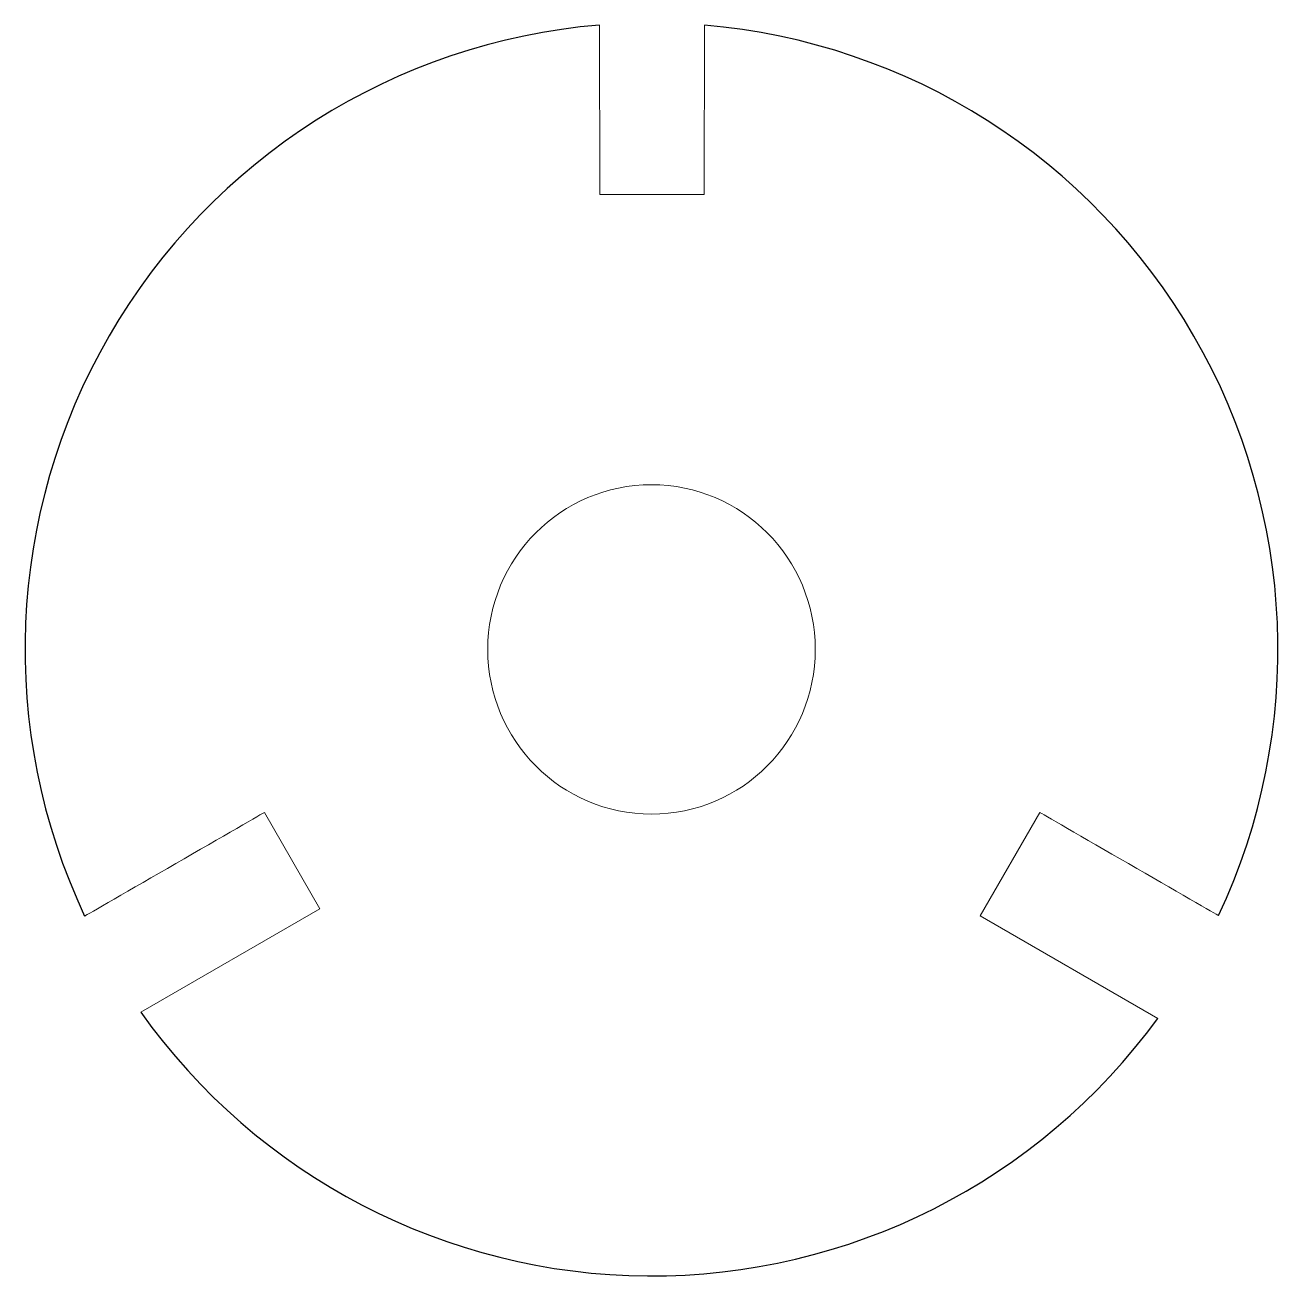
# Model space of a CAD drawing. Header units: millimetres. Extents: x 3229.6 to 3264.2, y 1193.2 to 1227.8.
import ezdxf

# ---------------------------------------------------------------- set-up
doc = ezdxf.new("R2010")
doc.units = ezdxf.units.MM

msp = doc.modelspace()

# ---------------------------------------------------------------- linework, layer by layer
for start, end in [(94.7666, 205.1969), (334.8543, 85.16), (215.378, 323.9059)]:
    msp.add_arc((3246.892, 1210.549), 17.311, start, end)
at = {"lineweight": 20}
msp.add_ellipse((3246.892, 1210.549), major_axis=(0, 4.552), ratio=0.993974, dxfattribs=at)
for points, knots in [([(3245.466, 1223.12), (3245.466, 1223.12), (3245.454, 1227.8), (3245.454, 1227.8), (3245.454, 1227.8), (3245.448, 1227.799), (3245.441, 1227.797), (3245.435, 1227.796)], [0, 0, 0, 0, 0.2, 0.2, 0.2, 0.2, 0.2002519, 0.2002519, 0.2002519, 0.2002519]), ([(3245.466, 1223.12), (3245.466, 1223.12), (3248.349, 1223.12), (3248.349, 1223.12), (3248.349, 1223.12), (3248.349, 1223.12), (3248.353, 1227.798), (3248.353, 1227.798)], [0, 0, 0, 0, 0.1666667, 0.1666667, 0.1666667, 0.1666667, 0.3333333, 0.3333333, 0.3333333, 0.3333333]), ([(3232.778, 1200.527), (3232.778, 1200.527), (3237.73, 1203.386), (3237.73, 1203.386), (3237.73, 1203.386), (3237.73, 1203.386), (3237.73, 1203.386), (3237.73, 1203.386), (3237.73, 1203.386), (3237.73, 1203.386), (3236.194, 1206.046), (3236.194, 1206.046)], [0, 0, 0, 0, 0.25, 0.25, 0.25, 0.25, 0.5, 0.5, 0.5, 0.5, 1, 1, 1, 1]), ([(3260.88, 1200.351), (3260.88, 1200.351), (3255.97, 1203.186), (3255.97, 1203.186), (3255.97, 1203.186), (3255.97, 1203.186), (3257.621, 1206.046), (3257.621, 1206.046)], [0, 0, 0, 0, 0.333333, 0.333333, 0.333333, 0.333333, 1, 1, 1, 1])]:
    msp.add_open_spline(points, degree=3, knots=knots, dxfattribs=at)
for points in [[(3231.23, 1203.18), (3231.321, 1203.233), (3236.194, 1206.046), (3236.194, 1206.046)], [(3262.562, 1203.194), (3262.509, 1203.224), (3257.621, 1206.046), (3257.621, 1206.046)]]:
    msp.add_open_spline(points, degree=3, dxfattribs=at)

doc.saveas('drawing.dxf')
